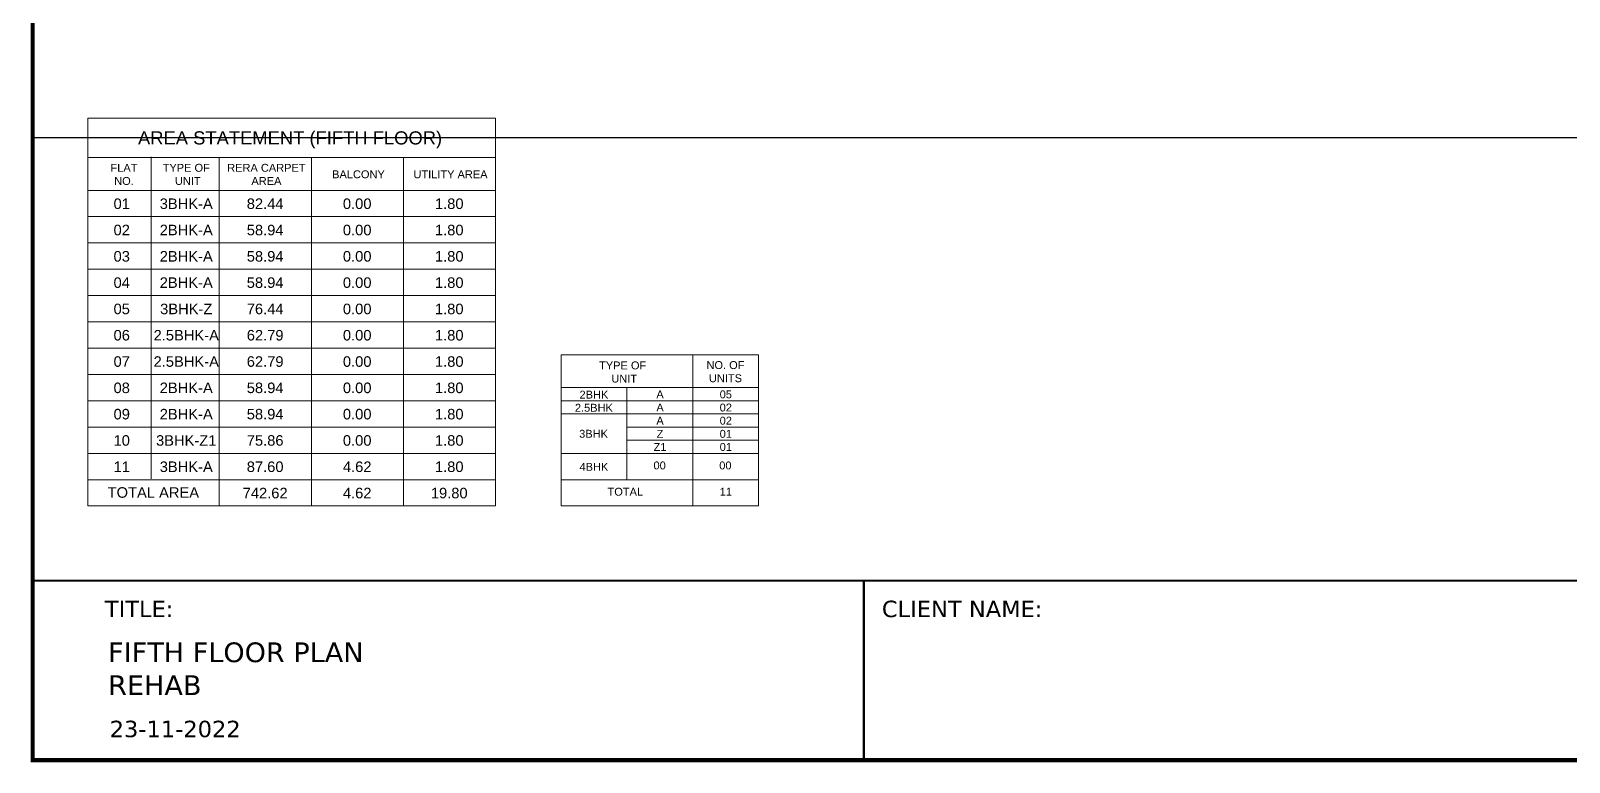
# Model space of a CAD drawing. Header units: inches. Extents: x 27644242 to 29005101, y -955243 to 216979.
# Drawn here: x 28689497 to 28747994, y -397575 to -369766 of the extents above; entities that cross this region are included whole.
import ezdxf

# ---------------------------------------------------------------- set-up
doc = ezdxf.new("R2010")
doc.units = ezdxf.units.IN
doc.header["$MEASUREMENT"] = 0
doc.layers.get('Defpoints').update_dxf_attribs({"color": 8})
doc.layers.add('ATA_FORMAT', color=7, linetype='Continuous', lineweight=50)
doc.layers.add('WALL', color=7, linetype='Continuous', lineweight=20)
doc.layers.add('ATA_FORMAT TEXT', color=7, linetype='Continuous')
doc.layers.add('text', color=7, linetype='Continuous')
doc.styles.add('AMITS', font='arial.ttf')
doc.styles.get("Standard").update_dxf_attribs({"font": 'swiss.ttf'})

msp = doc.modelspace()

# ---------------------------------------------------------------- linework, layer by layer
at = {"layer": 'ATA_FORMAT'}
for p, q in [((28798160.5, -390676.9), (28689573.8, -390668.7)), ((28721178.5, -390668.7, 0), (28721178.2, -397497.9, 0))]:
    msp.add_line(p, q, dxfattribs=at)
at = {"layer": 'Defpoints', "linetype": 'Continuous', "const_width": 154.4}
msp.add_lwpolyline([(28798160.5, -323247.9), (28798160.5, -397497.9), (28689573.8, -397497.9), (28689573.8, -323247.9)], close=True, dxfattribs=at)
at = {"layer": 'Defpoints', "color": 1, "ltscale": 500}
msp.add_lwpolyline([(28689580.5, -373819.9), (28798167.2, -373819.9), (28798167.2, -325524.7), (28689580.5, -325524.7)], close=True, dxfattribs=at)
at = {"layer": 'WALL', "ltscale": 500}
for p, q in [((28691664.9, -373082.9), (28707164.9, -373082.9)), ((28691664.9, -373082.9), (28691664.9, -387832.6)), ((28691664.9, -373082.9), (28707164.9, -373082.9)), ((28707164.9, -373082.9), (28707164.9, -387832.6)), ((28691664.9, -374582.6), (28707164.9, -374582.6)), ((28694075.2, -374557), (28694075.2, -386807)), ((28696664.9, -374582.6), (28696664.9, -386832.6)), ((28700164.9, -374582.6), (28700164.9, -386832.6)), ((28703664.9, -374582.6), (28703664.9, -386832.6)), ((28691664.9, -375832.6), (28707164.9, -375832.6)), ((28691664.9, -376832.6), (28707164.9, -376832.6)), ((28691664.9, -377832.6), (28707164.9, -377832.6)), ((28691664.9, -378832.6), (28707164.9, -378832.6)), ((28691664.9, -379832.6), (28707164.9, -379832.6)), ((28691664.9, -380832.6), (28707164.9, -380832.6)), ((28691664.9, -381832.6), (28707164.9, -381832.6)), ((28709664.9, -382082.6), (28717164.9, -382082.6)), ((28709664.9, -382082.6), (28709664.9, -387832.6)), ((28709664.9, -382082.6), (28717164.9, -382082.6)), ((28714664.9, -382082.6), (28714664.9, -387832.6)), ((28717164.9, -382082.6), (28717164.9, -387832.6)), ((28691664.9, -382832.6), (28707164.9, -382832.6)), ((28709664.9, -383332.6), (28717164.9, -383332.6)), ((28712164.9, -383332.6), (28712164.9, -386832.6)), ((28691664.9, -383832.6), (28707164.9, -383832.6)), ((28709664.9, -383832.6), (28717164.9, -383832.6)), ((28712164.9, -383832.6), (28717164.9, -383832.6)), ((28691664.9, -384832.6), (28707164.9, -384832.6)), ((28709664.9, -384332.6), (28717164.9, -384332.6)), ((28712164.9, -384332.6), (28717164.9, -384332.6)), ((28712164.9, -384832.6), (28717164.9, -384832.6)), ((28712164.9, -385332.6), (28717164.9, -385332.6)), ((28691664.9, -385832.6), (28707164.9, -385832.6)), ((28709664.9, -385832.6), (28717164.9, -385832.6)), ((28691664.9, -386832.6), (28707164.9, -386832.6)), ((28696664.9, -386832.6), (28696664.9, -387832.6)), ((28700164.9, -386832.6), (28700164.9, -387832.6)), ((28703664.9, -386832.6), (28703664.9, -387832.6)), ((28709664.9, -386832.6), (28717164.9, -386832.6)), ((28691664.9, -387832.6), (28707164.9, -387832.6)), ((28709664.9, -387832.6), (28717164.9, -387832.6))]:
    msp.add_line(p, q, dxfattribs=at)

# ---------------------------------------------------------------- texts
at = {"layer": 'ATA_FORMAT TEXT', "ltscale": 10, "attachment_point": 1, "rotation": 359.997169}
for s, width, insert, char_height in [('{\\fVerdana|b0|i0|c0|p34;TITLE:}', 43.034, (28692313.5, -391433.9, 0), 625), ('{\\fVerdana|b0|i0|c0|p34;CLIENT NAME:}', 9651.651, (28721857.7, -391434, 0), 625), ('{\\fVerdana|b0|i0|c0|p34;FIFTH FLOOR PLAN\\PREHAB}', 22530.572, (28692438.5, -393020, 0), 750), ('{\\fVerdana|b0|i0|c0|p34;23-11-2022}', 25.6, (28692496.6, -395997.9, 0), 625)]:
    msp.add_mtext_dynamic_manual_height_columns(s, width=width, gutter_width=9.69, heights=[0], dxfattribs=dict(at, insert=insert, char_height=char_height))
at = {"layer": 'text', "ltscale": 100, "attachment_point": 1, "style": 'AMITS'}
for s, insert, char_height, width in [('AREA STATEMENT (FIFTH FLOOR)', (28693574, -373588.6), 500, 15316.5), ('\\pxqc;FLAT \\PNO.', (28692075.8, -374826), 300, 1930.35), ('\\pxqc;TYPE OF\\P\\pt2; UNIT', (28694314.5, -374826), 300, 2189.064), ('\\pxqc;RERA CARPET \\PAREA', (28696829.8, -374826), 300, 3252.525), ('\\pxqc;BALCONY', (28700329.8, -375073.2), 300, 3252.525), ('\\pxqc;UTILITY AREA', (28703829.8, -375073.2), 300, 3252.525), ('\\pxqc;01', (28691990.4, -376141.3), 400, 1930.35), ('\\pxqc;3BHK-A', (28694005.8, -376141.3), 400, 2805.35), ('\\pxqc;82.44', (28697005.8, -376141.3), 400, 2805.35), ('\\pxqc;0.00', (28700505.8, -376141.3), 400, 2805.35), ('\\pxqc;1.80', (28704005.8, -376141.3), 400, 2805.35), ('\\pxqc;02', (28691990.4, -377141.3), 400, 1930.35), ('\\pxqc;2BHK-A', (28694005.8, -377141.3), 400, 2805.35), ('\\pxqc;58.94', (28697005.8, -377141.3), 400, 2805.35), ('\\pxqc;0.00', (28700505.8, -377141.3), 400, 2805.35), ('\\pxqc;1.80', (28704005.8, -377141.3), 400, 2805.35), ('\\pxqc;03', (28691990.4, -378141.3), 400, 1930.35), ('\\pxqc;2BHK-A', (28694005.8, -378141.3), 400, 2805.35), ('\\pxqc;58.94', (28697005.8, -378141.3), 400, 2805.35), ('\\pxqc;0.00', (28700505.8, -378141.3), 400, 2805.35), ('\\pxqc;1.80', (28704005.8, -378141.3), 400, 2805.35), ('\\pxqc;04', (28691990.4, -379141.3), 400, 1930.35), ('\\pxqc;2BHK-A', (28694005.8, -379141.3), 400, 2805.35), ('\\pxqc;58.94', (28697005.8, -379141.3), 400, 2805.35), ('\\pxqc;0.00', (28700505.8, -379141.3), 400, 2805.35), ('\\pxqc;1.80', (28704005.8, -379141.3), 400, 2805.35), ('\\pxqc;05', (28691990.4, -380141.3), 400, 1930.35), ('\\pxqc;3BHK-Z', (28694005.8, -380141.3), 400, 2805.35), ('\\pxqc;76.44', (28697005.8, -380141.3), 400, 2805.35), ('\\pxqc;0.00', (28700505.8, -380141.3), 400, 2805.35), ('\\pxqc;1.80', (28704005.8, -380141.3), 400, 2805.35), ('\\pxqc;06', (28691990.4, -381141.3), 400, 1930.35), ('\\pxqc;2.5BHK-A', (28694005.8, -381141.3), 400, 2805.35), ('\\pxqc;62.79', (28697005.8, -381141.3), 400, 2805.35), ('\\pxqc;0.00', (28700505.8, -381141.3), 400, 2805.35), ('\\pxqc;1.80', (28704005.8, -381141.3), 400, 2805.35), ('\\pxqc;07', (28691990.4, -382141.3), 400, 1930.35), ('\\pxqc;2.5BHK-A', (28694005.8, -382141.3), 400, 2805.35), ('\\pxqc;62.79', (28697005.8, -382141.3), 400, 2805.35), ('\\pxqc;0.00', (28700505.8, -382141.3), 400, 2805.35), ('\\pxqc;1.80', (28704005.8, -382141.3), 400, 2805.35), ('\\pxqc;TYPE OF\\P\\pt2; UNIT', (28709814.5, -382339.5), 300, 4374.28), ('\\pxqc;NO. OF UNITS', (28714946.6, -382326), 300, 1930.35), ('\\pxqc;08', (28691990.4, -383141.3), 400, 1930.35), ('\\pxqc;2BHK-A', (28694005.8, -383141.3), 400, 2805.35), ('\\pxqc;58.94', (28697005.8, -383141.3), 400, 2805.35), ('\\pxqc;0.00', (28700505.8, -383141.3), 400, 2805.35), ('\\pxqc;1.80', (28704005.8, -383141.3), 400, 2805.35), ('\\pxqc;2BHK', (28709505.8, -383449.3), 300, 2805.35), ('\\pxqc;A', (28710771.2, -383439.4), 300, 5305.35), ('\\pxqc;05', (28713271.2, -383439.4), 300, 5305.35), ('\\pxqc;09', (28691990.4, -384141.3), 400, 1930.35), ('\\pxqc;2BHK-A', (28694005.8, -384141.3), 400, 2805.35), ('\\pxqc;58.94', (28697005.8, -384141.3), 400, 2805.35), ('\\pxqc;0.00', (28700505.8, -384141.3), 400, 2805.35), ('\\pxqc;1.80', (28704005.8, -384141.3), 400, 2805.35), ('\\pxqc;2.5BHK', (28709505.8, -383949.3), 300, 2805.35), ('\\pxqc;A', (28710771.2, -383939.4), 300, 5305.35), ('\\pxqc;02', (28713271.2, -383939.4), 300, 5305.35), ('\\pxqc;A', (28710771.2, -384439.4), 300, 5305.35), ('\\pxqc;02', (28713271.2, -384439.4), 300, 5305.35), ('\\pxqc;10', (28691990.4, -385141.3), 400, 1930.35), ('\\pxqc;3BHK-Z1', (28694005.8, -385141.3), 400, 2805.35), ('\\pxqc;75.86', (28697005.8, -385141.3), 400, 2805.35), ('\\pxqc;0.00', (28700505.8, -385141.3), 400, 2805.35), ('\\pxqc;1.80', (28704005.8, -385141.3), 400, 2805.35), ('\\pxqc;3BHK', (28709492.3, -384937.5), 300, 2805.35), ('\\pxqc;Z1', (28710771.2, -385439.4), 300, 5305.35), ('\\pxqc;Z', (28710771.2, -384939.4), 300, 5305.35), ('\\pxqc;01', (28713271.2, -384939.4), 300, 5305.35), ('\\pxqc;01', (28713271.2, -385439.4), 300, 5305.35), ('\\pxqc;11', (28691990.4, -386141.3), 400, 1930.35), ('\\pxqc;3BHK-A', (28694005.8, -386141.3), 400, 2805.35), ('\\pxqc;87.60', (28697005.8, -386141.3), 400, 2805.35), ('\\pxqc;4.62', (28700505.8, -386141.3), 400, 2805.35), ('\\pxqc;1.80', (28704005.8, -386141.3), 400, 2805.35), ('\\pxqc;4BHK', (28709505.8, -386195.2), 300, 2805.35), ('\\pxqc;00', (28712005.8, -386141.3), 300, 2805.35), ('\\pxqc;00', (28714505.8, -386141.3), 300, 2805.35), ('\\pxqc;TOTAL AREA', (28691182.7, -387119.8), 400, 5949.964), ('\\pxqc;742.62', (28697005.8, -387141.3), 400, 2805.35), ('\\pxqc;4.62', (28700505.8, -387141.3), 400, 2805.35), ('\\pxqc;19.80', (28704005.8, -387141.3), 400, 2805.35), ('\\pxqc;TOTAL', (28710700.5, -387141.3), 300, 2805.35), ('\\pxqc;{\\C1;11}', (28713271.2, -387141.3), 300, 5305.35)]:
    msp.add_mtext(s, dxfattribs=dict(at, insert=insert, char_height=char_height, width=width))

doc.saveas('drawing.dxf')
